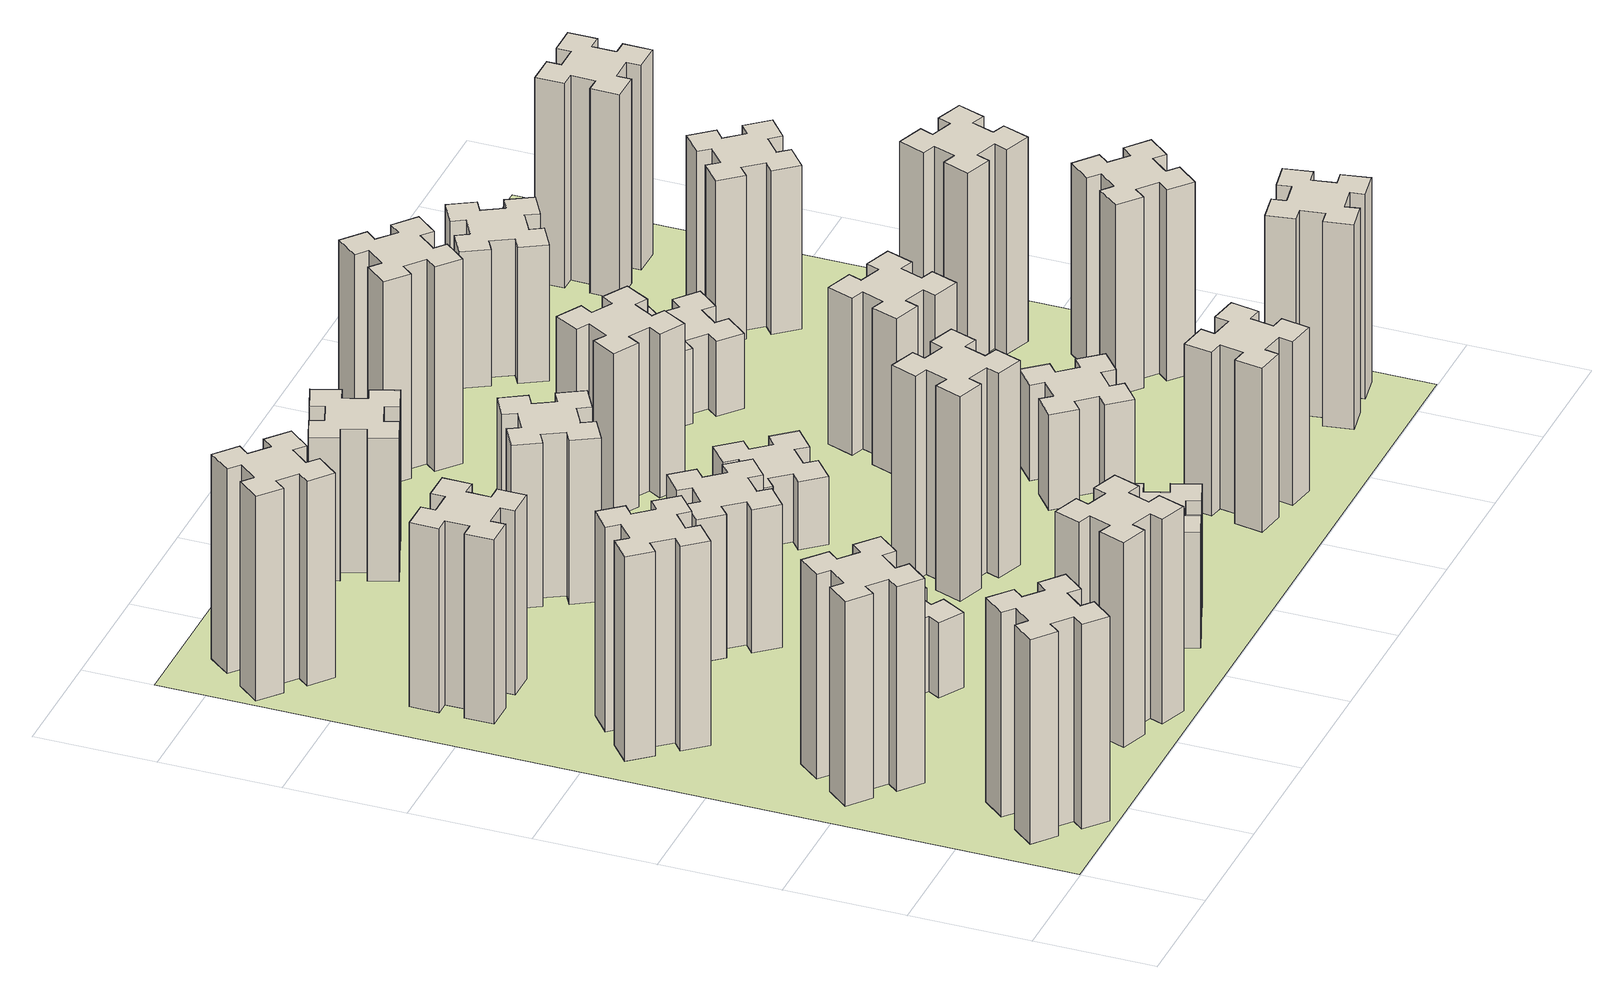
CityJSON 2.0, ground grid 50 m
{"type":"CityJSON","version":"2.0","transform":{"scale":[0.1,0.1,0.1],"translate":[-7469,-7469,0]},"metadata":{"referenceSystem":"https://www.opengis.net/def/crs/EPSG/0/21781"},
"CityObjects":{
"building1":{"type":"Building","attributes":{"class":"1000","function":"1000","usage":"1000","yearOfConstruction":2016,"roofType":"1000","measuredHeight":90,"storeysAboveGround":30,"storeysBelowGround":0},"geometry":[{"type":"Solid","lod":"1","boundaries":[[[[0,1,2,3,4,5,6,7,8,9,10,11,12,13,14,15,16,17,18,19]],[[17,16,20,21]],[[16,15,22,20]],[[15,14,23,22]],[[14,13,24,23]],[[13,12,25,24]],[[12,11,26,25]],[[11,10,27,26]],[[10,9,28,27]],[[9,8,29,28]],[[8,7,30,29]],[[7,6,31,30]],[[6,5,32,31]],[[5,4,33,32]],[[4,3,34,33]],[[3,2,35,34]],[[2,1,36,35]],[[1,0,37,36]],[[0,19,38,37]],[[19,18,39,38]],[[18,17,21,39]],[[24,25,26,27,28,29,30,31,32,33,34,35,36,37,38,39,21,20,22,23]]]]}]},
"building2":{"type":"Building","attributes":{"class":"1000","function":"1000","usage":"1000","yearOfConstruction":2016,"roofType":"1000","measuredHeight":90,"storeysAboveGround":30,"storeysBelowGround":0},"geometry":[{"type":"Solid","lod":"1","boundaries":[[[[40,41,42,43,44,45,46,47,48,49,50,51,52,53,54,55,56,57,58,59]],[[57,56,60,61]],[[56,55,62,60]],[[55,54,63,62]],[[54,53,64,63]],[[53,52,65,64]],[[52,51,66,65]],[[51,50,67,66]],[[50,49,68,67]],[[49,48,69,68]],[[48,47,70,69]],[[47,46,71,70]],[[46,45,72,71]],[[45,44,73,72]],[[44,43,74,73]],[[43,42,75,74]],[[42,41,76,75]],[[41,40,77,76]],[[40,59,78,77]],[[59,58,79,78]],[[58,57,61,79]],[[64,65,66,67,68,69,70,71,72,73,74,75,76,77,78,79,61,60,62,63]]]]}]},
"building3":{"type":"Building","attributes":{"class":"1000","function":"1000","usage":"1000","yearOfConstruction":2016,"roofType":"1000","measuredHeight":90,"storeysAboveGround":30,"storeysBelowGround":0},"geometry":[{"type":"Solid","lod":"1","boundaries":[[[[80,81,82,83,84,85,86,87,88,89,90,91,92,93,94,95,96,97,98,99]],[[97,96,100,101]],[[96,95,102,100]],[[95,94,103,102]],[[94,93,104,103]],[[93,92,105,104]],[[92,91,106,105]],[[91,90,107,106]],[[90,89,108,107]],[[89,88,109,108]],[[88,87,110,109]],[[87,86,111,110]],[[86,85,112,111]],[[85,84,113,112]],[[84,83,114,113]],[[83,82,115,114]],[[82,81,116,115]],[[81,80,117,116]],[[80,99,118,117]],[[99,98,119,118]],[[98,97,101,119]],[[104,105,106,107,108,109,110,111,112,113,114,115,116,117,118,119,101,100,102,103]]]]}]},
"building4":{"type":"Building","attributes":{"class":"1000","function":"1000","usage":"1000","yearOfConstruction":2016,"roofType":"1000","measuredHeight":81,"storeysAboveGround":30,"storeysBelowGround":0},"geometry":[{"type":"Solid","lod":"1","boundaries":[[[[120,121,122,123,124,125,126,127,128,129,130,131,132,133,134,135,136,137,138,139]],[[137,136,140,141]],[[136,135,142,140]],[[135,134,143,142]],[[134,133,144,143]],[[133,132,145,144]],[[132,131,146,145]],[[131,130,147,146]],[[130,129,148,147]],[[129,128,149,148]],[[128,127,150,149]],[[127,126,151,150]],[[126,125,152,151]],[[125,124,153,152]],[[124,123,154,153]],[[123,122,155,154]],[[122,121,156,155]],[[121,120,157,156]],[[120,139,158,157]],[[139,138,159,158]],[[138,137,141,159]],[[144,145,146,147,148,149,150,151,152,153,154,155,156,157,158,159,141,140,142,143]]]]}]},
"building5":{"type":"Building","attributes":{"class":"1000","function":"1000","usage":"1000","yearOfConstruction":2016,"roofType":"1000","measuredHeight":90,"storeysAboveGround":30,"storeysBelowGround":0},"geometry":[{"type":"Solid","lod":"1","boundaries":[[[[160,161,162,163,164,165,166,167,168,169,170,171,172,173,174,175,176,177,178,179]],[[177,176,180,181]],[[176,175,182,180]],[[175,174,183,182]],[[174,173,184,183]],[[173,172,185,184]],[[172,171,186,185]],[[171,170,187,186]],[[170,169,188,187]],[[169,168,189,188]],[[168,167,190,189]],[[167,166,191,190]],[[166,165,192,191]],[[165,164,193,192]],[[164,163,194,193]],[[163,162,195,194]],[[162,161,196,195]],[[161,160,197,196]],[[160,179,198,197]],[[179,178,199,198]],[[178,177,181,199]],[[184,185,186,187,188,189,190,191,192,193,194,195,196,197,198,199,181,180,182,183]]]]}]},
"building6":{"type":"Building","attributes":{"class":"1000","function":"1000","usage":"1000","yearOfConstruction":2016,"roofType":"1000","measuredHeight":90,"storeysAboveGround":30,"storeysBelowGround":0},"geometry":[{"type":"Solid","lod":"1","boundaries":[[[[200,201,202,203,204,205,206,207,208,209,210,211,212,213,214,215,216,217,218,219]],[[217,216,220,221]],[[216,215,222,220]],[[215,214,223,222]],[[214,213,224,223]],[[213,212,225,224]],[[212,211,226,225]],[[211,210,227,226]],[[210,209,228,227]],[[209,208,229,228]],[[208,207,230,229]],[[207,206,231,230]],[[206,205,232,231]],[[205,204,233,232]],[[204,203,234,233]],[[203,202,235,234]],[[202,201,236,235]],[[201,200,237,236]],[[200,219,238,237]],[[219,218,239,238]],[[218,217,221,239]],[[224,225,226,227,228,229,230,231,232,233,234,235,236,237,238,239,221,220,222,223]]]]}]},
"building7":{"type":"Building","attributes":{"class":"1000","function":"1000","usage":"1000","yearOfConstruction":2016,"roofType":"1000","measuredHeight":33,"storeysAboveGround":30,"storeysBelowGround":0},"geometry":[{"type":"Solid","lod":"1","boundaries":[[[[240,241,242,243,244,245,246,247,248,249,250,251,252,253,254,255,256,257,258,259]],[[257,256,260,261]],[[256,255,262,260]],[[255,254,263,262]],[[254,253,264,263]],[[253,252,265,264]],[[252,251,266,265]],[[251,250,267,266]],[[250,249,268,267]],[[249,248,269,268]],[[248,247,270,269]],[[247,246,271,270]],[[246,245,272,271]],[[245,244,273,272]],[[244,243,274,273]],[[243,242,275,274]],[[242,241,276,275]],[[241,240,277,276]],[[240,259,278,277]],[[259,258,279,278]],[[258,257,261,279]],[[264,265,266,267,268,269,270,271,272,273,274,275,276,277,278,279,261,260,262,263]]]]}]},
"building8":{"type":"Building","attributes":{"class":"1000","function":"1000","usage":"1000","yearOfConstruction":2016,"roofType":"1000","measuredHeight":63,"storeysAboveGround":30,"storeysBelowGround":0},"geometry":[{"type":"Solid","lod":"1","boundaries":[[[[280,281,282,283,284,285,286,287,288,289,290,291,292,293,294,295,296,297,298,299]],[[297,296,300,301]],[[296,295,302,300]],[[295,294,303,302]],[[294,293,304,303]],[[293,292,305,304]],[[292,291,306,305]],[[291,290,307,306]],[[290,289,308,307]],[[289,288,309,308]],[[288,287,310,309]],[[287,286,311,310]],[[286,285,312,311]],[[285,284,313,312]],[[284,283,314,313]],[[283,282,315,314]],[[282,281,316,315]],[[281,280,317,316]],[[280,299,318,317]],[[299,298,319,318]],[[298,297,301,319]],[[304,305,306,307,308,309,310,311,312,313,314,315,316,317,318,319,301,300,302,303]]]]}]},
"building9":{"type":"Building","attributes":{"class":"1000","function":"1000","usage":"1000","yearOfConstruction":2016,"roofType":"1000","measuredHeight":51,"storeysAboveGround":30,"storeysBelowGround":0},"geometry":[{"type":"Solid","lod":"1","boundaries":[[[[320,321,322,323,324,325,326,327,328,329,330,331,332,333,334,335,336,337,338,339]],[[337,336,340,341]],[[336,335,342,340]],[[335,334,343,342]],[[334,333,344,343]],[[333,332,345,344]],[[332,331,346,345]],[[331,330,347,346]],[[330,329,348,347]],[[329,328,349,348]],[[328,327,350,349]],[[327,326,351,350]],[[326,325,352,351]],[[325,324,353,352]],[[324,323,354,353]],[[323,322,355,354]],[[322,321,356,355]],[[321,320,357,356]],[[320,339,358,357]],[[339,338,359,358]],[[338,337,341,359]],[[344,345,346,347,348,349,350,351,352,353,354,355,356,357,358,359,341,340,342,343]]]]}]},
"building10":{"type":"Building","attributes":{"class":"1000","function":"1000","usage":"1000","yearOfConstruction":2016,"roofType":"1000","measuredHeight":72,"storeysAboveGround":30,"storeysBelowGround":0},"geometry":[{"type":"Solid","lod":"1","boundaries":[[[[360,361,362,363,364,365,366,367,368,369,370,371,372,373,374,375,376,377,378,379]],[[377,376,380,381]],[[376,375,382,380]],[[375,374,383,382]],[[374,373,384,383]],[[373,372,385,384]],[[372,371,386,385]],[[371,370,387,386]],[[370,369,388,387]],[[369,368,389,388]],[[368,367,390,389]],[[367,366,391,390]],[[366,365,392,391]],[[365,364,393,392]],[[364,363,394,393]],[[363,362,395,394]],[[362,361,396,395]],[[361,360,397,396]],[[360,379,398,397]],[[379,378,399,398]],[[378,377,381,399]],[[384,385,386,387,388,389,390,391,392,393,394,395,396,397,398,399,381,380,382,383]]]]}]},
"building11":{"type":"Building","attributes":{"class":"1000","function":"1000","usage":"1000","yearOfConstruction":2016,"roofType":"1000","measuredHeight":63,"storeysAboveGround":30,"storeysBelowGround":0},"geometry":[{"type":"Solid","lod":"1","boundaries":[[[[400,401,402,403,404,405,406,407,408,409,410,411,412,413,414,415,416,417,418,419]],[[417,416,420,421]],[[416,415,422,420]],[[415,414,423,422]],[[414,413,424,423]],[[413,412,425,424]],[[412,411,426,425]],[[411,410,427,426]],[[410,409,428,427]],[[409,408,429,428]],[[408,407,430,429]],[[407,406,431,430]],[[406,405,432,431]],[[405,404,433,432]],[[404,403,434,433]],[[403,402,435,434]],[[402,401,436,435]],[[401,400,437,436]],[[400,419,438,437]],[[419,418,439,438]],[[418,417,421,439]],[[424,425,426,427,428,429,430,431,432,433,434,435,436,437,438,439,421,420,422,423]]]]}]},
"building12":{"type":"Building","attributes":{"class":"1000","function":"1000","usage":"1000","yearOfConstruction":2016,"roofType":"1000","measuredHeight":90,"storeysAboveGround":30,"storeysBelowGround":0},"geometry":[{"type":"Solid","lod":"1","boundaries":[[[[440,441,442,443,444,445,446,447,448,449,450,451,452,453,454,455,456,457,458,459]],[[457,456,460,461]],[[456,455,462,460]],[[455,454,463,462]],[[454,453,464,463]],[[453,452,465,464]],[[452,451,466,465]],[[451,450,467,466]],[[450,449,468,467]],[[449,448,469,468]],[[448,447,470,469]],[[447,446,471,470]],[[446,445,472,471]],[[445,444,473,472]],[[444,443,474,473]],[[443,442,475,474]],[[442,441,476,475]],[[441,440,477,476]],[[440,459,478,477]],[[459,458,479,478]],[[458,457,461,479]],[[464,465,466,467,468,469,470,471,472,473,474,475,476,477,478,479,461,460,462,463]]]]}]},
"building13":{"type":"Building","attributes":{"class":"1000","function":"1000","usage":"1000","yearOfConstruction":2016,"roofType":"1000","measuredHeight":30,"storeysAboveGround":30,"storeysBelowGround":0},"geometry":[{"type":"Solid","lod":"1","boundaries":[[[[480,481,482,483,484,485,486,487,488,489,490,491,492,493,494,495,496,497,498,499]],[[497,496,500,501]],[[496,495,502,500]],[[495,494,503,502]],[[494,493,504,503]],[[493,492,505,504]],[[492,491,506,505]],[[491,490,507,506]],[[490,489,508,507]],[[489,488,509,508]],[[488,487,510,509]],[[487,486,511,510]],[[486,485,512,511]],[[485,484,513,512]],[[484,483,514,513]],[[483,482,515,514]],[[482,481,516,515]],[[481,480,517,516]],[[480,499,518,517]],[[499,498,519,518]],[[498,497,501,519]],[[504,505,506,507,508,509,510,511,512,513,514,515,516,517,518,519,501,500,502,503]]]]}]},
"building14":{"type":"Building","attributes":{"class":"1000","function":"1000","usage":"1000","yearOfConstruction":2016,"roofType":"1000","measuredHeight":72,"storeysAboveGround":30,"storeysBelowGround":0},"geometry":[{"type":"Solid","lod":"1","boundaries":[[[[520,521,522,523,524,525,526,527,528,529,530,531,532,533,534,535,536,537,538,539]],[[537,536,540,541]],[[536,535,542,540]],[[535,534,543,542]],[[534,533,544,543]],[[533,532,545,544]],[[532,531,546,545]],[[531,530,547,546]],[[530,529,548,547]],[[529,528,549,548]],[[528,527,550,549]],[[527,526,551,550]],[[526,525,552,551]],[[525,524,553,552]],[[524,523,554,553]],[[523,522,555,554]],[[522,521,556,555]],[[521,520,557,556]],[[520,539,558,557]],[[539,538,559,558]],[[538,537,541,559]],[[544,545,546,547,548,549,550,551,552,553,554,555,556,557,558,559,541,540,542,543]]]]}]},
"building15":{"type":"Building","attributes":{"class":"1000","function":"1000","usage":"1000","yearOfConstruction":2016,"roofType":"1000","measuredHeight":72,"storeysAboveGround":30,"storeysBelowGround":0},"geometry":[{"type":"Solid","lod":"1","boundaries":[[[[560,561,562,563,564,565,566,567,568,569,570,571,572,573,574,575,576,577,578,579]],[[577,576,580,581]],[[576,575,582,580]],[[575,574,583,582]],[[574,573,584,583]],[[573,572,585,584]],[[572,571,586,585]],[[571,570,587,586]],[[570,569,588,587]],[[569,568,589,588]],[[568,567,590,589]],[[567,566,591,590]],[[566,565,592,591]],[[565,564,593,592]],[[564,563,594,593]],[[563,562,595,594]],[[562,561,596,595]],[[561,560,597,596]],[[560,579,598,597]],[[579,578,599,598]],[[578,577,581,599]],[[584,585,586,587,588,589,590,591,592,593,594,595,596,597,598,599,581,580,582,583]]]]}]},
"building16":{"type":"Building","attributes":{"class":"1000","function":"1000","usage":"1000","yearOfConstruction":2016,"roofType":"1000","measuredHeight":90,"storeysAboveGround":30,"storeysBelowGround":0},"geometry":[{"type":"Solid","lod":"1","boundaries":[[[[600,601,602,603,604,605,606,607,608,609,610,611,612,613,614,615,616,617,618,619]],[[617,616,620,621]],[[616,615,622,620]],[[615,614,623,622]],[[614,613,624,623]],[[613,612,625,624]],[[612,611,626,625]],[[611,610,627,626]],[[610,609,628,627]],[[609,608,629,628]],[[608,607,630,629]],[[607,606,631,630]],[[606,605,632,631]],[[605,604,633,632]],[[604,603,634,633]],[[603,602,635,634]],[[602,601,636,635]],[[601,600,637,636]],[[600,619,638,637]],[[619,618,639,638]],[[618,617,621,639]],[[624,625,626,627,628,629,630,631,632,633,634,635,636,637,638,639,621,620,622,623]]]]}]},
"building17":{"type":"Building","attributes":{"class":"1000","function":"1000","usage":"1000","yearOfConstruction":2016,"roofType":"1000","measuredHeight":42,"storeysAboveGround":30,"storeysBelowGround":0},"geometry":[{"type":"Solid","lod":"1","boundaries":[[[[640,641,642,643,644,645,646,647,648,649,650,651,652,653,654,655,656,657,658,659]],[[657,656,660,661]],[[656,655,662,660]],[[655,654,663,662]],[[654,653,664,663]],[[653,652,665,664]],[[652,651,666,665]],[[651,650,667,666]],[[650,649,668,667]],[[649,648,669,668]],[[648,647,670,669]],[[647,646,671,670]],[[646,645,672,671]],[[645,644,673,672]],[[644,643,674,673]],[[643,642,675,674]],[[642,641,676,675]],[[641,640,677,676]],[[640,659,678,677]],[[659,658,679,678]],[[658,657,661,679]],[[664,665,666,667,668,669,670,671,672,673,674,675,676,677,678,679,661,660,662,663]]]]}]},
"building18":{"type":"Building","attributes":{"class":"1000","function":"1000","usage":"1000","yearOfConstruction":2016,"roofType":"1000","measuredHeight":69,"storeysAboveGround":30,"storeysBelowGround":0},"geometry":[{"type":"Solid","lod":"1","boundaries":[[[[680,681,682,683,684,685,686,687,688,689,690,691,692,693,694,695,696,697,698,699]],[[697,696,700,701]],[[696,695,702,700]],[[695,694,703,702]],[[694,693,704,703]],[[693,692,705,704]],[[692,691,706,705]],[[691,690,707,706]],[[690,689,708,707]],[[689,688,709,708]],[[688,687,710,709]],[[687,686,711,710]],[[686,685,712,711]],[[685,684,713,712]],[[684,683,714,713]],[[683,682,715,714]],[[682,681,716,715]],[[681,680,717,716]],[[680,699,718,717]],[[699,698,719,718]],[[698,697,701,719]],[[704,705,706,707,708,709,710,711,712,713,714,715,716,717,718,719,701,700,702,703]]]]}]},
"building19":{"type":"Building","attributes":{"class":"1000","function":"1000","usage":"1000","yearOfConstruction":2016,"roofType":"1000","measuredHeight":33,"storeysAboveGround":30,"storeysBelowGround":0},"geometry":[{"type":"Solid","lod":"1","boundaries":[[[[720,721,722,723,724,725,726,727,728,729,730,731,732,733,734,735,736,737,738,739]],[[737,736,740,741]],[[736,735,742,740]],[[735,734,743,742]],[[734,733,744,743]],[[733,732,745,744]],[[732,731,746,745]],[[731,730,747,746]],[[730,729,748,747]],[[729,728,749,748]],[[728,727,750,749]],[[727,726,751,750]],[[726,725,752,751]],[[725,724,753,752]],[[724,723,754,753]],[[723,722,755,754]],[[722,721,756,755]],[[721,720,757,756]],[[720,739,758,757]],[[739,738,759,758]],[[738,737,741,759]],[[744,745,746,747,748,749,750,751,752,753,754,755,756,757,758,759,741,740,742,743]]]]}]},
"building20":{"type":"Building","attributes":{"class":"1000","function":"1000","usage":"1000","yearOfConstruction":2016,"roofType":"1000","measuredHeight":90,"storeysAboveGround":30,"storeysBelowGround":0},"geometry":[{"type":"Solid","lod":"1","boundaries":[[[[760,761,762,763,764,765,766,767,768,769,770,771,772,773,774,775,776,777,778,779]],[[777,776,780,781]],[[776,775,782,780]],[[775,774,783,782]],[[774,773,784,783]],[[773,772,785,784]],[[772,771,786,785]],[[771,770,787,786]],[[770,769,788,787]],[[769,768,789,788]],[[768,767,790,789]],[[767,766,791,790]],[[766,765,792,791]],[[765,764,793,792]],[[764,763,794,793]],[[763,762,795,794]],[[762,761,796,795]],[[761,760,797,796]],[[760,779,798,797]],[[779,778,799,798]],[[778,777,781,799]],[[784,785,786,787,788,789,790,791,792,793,794,795,796,797,798,799,781,780,782,783]]]]}]},
"building21":{"type":"Building","attributes":{"class":"1000","function":"1000","usage":"1000","yearOfConstruction":2016,"roofType":"1000","measuredHeight":60,"storeysAboveGround":30,"storeysBelowGround":0},"geometry":[{"type":"Solid","lod":"1","boundaries":[[[[800,801,802,803,804,805,806,807,808,809,810,811,812,813,814,815,816,817,818,819]],[[817,816,820,821]],[[816,815,822,820]],[[815,814,823,822]],[[814,813,824,823]],[[813,812,825,824]],[[812,811,826,825]],[[811,810,827,826]],[[810,809,828,827]],[[809,808,829,828]],[[808,807,830,829]],[[807,806,831,830]],[[806,805,832,831]],[[805,804,833,832]],[[804,803,834,833]],[[803,802,835,834]],[[802,801,836,835]],[[801,800,837,836]],[[800,819,838,837]],[[819,818,839,838]],[[818,817,821,839]],[[824,825,826,827,828,829,830,831,832,833,834,835,836,837,838,839,821,820,822,823]]]]}]},
"building22":{"type":"Building","attributes":{"class":"1000","function":"1000","usage":"1000","yearOfConstruction":2016,"roofType":"1000","measuredHeight":84,"storeysAboveGround":30,"storeysBelowGround":0},"geometry":[{"type":"Solid","lod":"1","boundaries":[[[[840,841,842,843,844,845,846,847,848,849,850,851,852,853,854,855,856,857,858,859]],[[857,856,860,861]],[[856,855,862,860]],[[855,854,863,862]],[[854,853,864,863]],[[853,852,865,864]],[[852,851,866,865]],[[851,850,867,866]],[[850,849,868,867]],[[849,848,869,868]],[[848,847,870,869]],[[847,846,871,870]],[[846,845,872,871]],[[845,844,873,872]],[[844,843,874,873]],[[843,842,875,874]],[[842,841,876,875]],[[841,840,877,876]],[[840,859,878,877]],[[859,858,879,878]],[[858,857,861,879]],[[864,865,866,867,868,869,870,871,872,873,874,875,876,877,878,879,861,860,862,863]]]]}]},
"building23":{"type":"Building","attributes":{"class":"1000","function":"1000","usage":"1000","yearOfConstruction":2016,"roofType":"1000","measuredHeight":90,"storeysAboveGround":30,"storeysBelowGround":0},"geometry":[{"type":"Solid","lod":"1","boundaries":[[[[880,881,882,883,884,885,886,887,888,889,890,891,892,893,894,895,896,897,898,899]],[[897,896,900,901]],[[896,895,902,900]],[[895,894,903,902]],[[894,893,904,903]],[[893,892,905,904]],[[892,891,906,905]],[[891,890,907,906]],[[890,889,908,907]],[[889,888,909,908]],[[888,887,910,909]],[[887,886,911,910]],[[886,885,912,911]],[[885,884,913,912]],[[884,883,914,913]],[[883,882,915,914]],[[882,881,916,915]],[[881,880,917,916]],[[880,899,918,917]],[[899,898,919,918]],[[898,897,901,919]],[[904,905,906,907,908,909,910,911,912,913,914,915,916,917,918,919,901,900,902,903]]]]}]},
"building24":{"type":"Building","attributes":{"class":"1000","function":"1000","usage":"1000","yearOfConstruction":2016,"roofType":"1000","measuredHeight":72,"storeysAboveGround":30,"storeysBelowGround":0},"geometry":[{"type":"Solid","lod":"1","boundaries":[[[[920,921,922,923,924,925,926,927,928,929,930,931,932,933,934,935,936,937,938,939]],[[937,936,940,941]],[[936,935,942,940]],[[935,934,943,942]],[[934,933,944,943]],[[933,932,945,944]],[[932,931,946,945]],[[931,930,947,946]],[[930,929,948,947]],[[929,928,949,948]],[[928,927,950,949]],[[927,926,951,950]],[[926,925,952,951]],[[925,924,953,952]],[[924,923,954,953]],[[923,922,955,954]],[[922,921,956,955]],[[921,920,957,956]],[[920,939,958,957]],[[939,938,959,958]],[[938,937,941,959]],[[944,945,946,947,948,949,950,951,952,953,954,955,956,957,958,959,941,940,942,943]]]]}]},
"building25":{"type":"Building","attributes":{"class":"1000","function":"1000","usage":"1000","yearOfConstruction":2016,"roofType":"1000","measuredHeight":90,"storeysAboveGround":30,"storeysBelowGround":0},"geometry":[{"type":"Solid","lod":"1","boundaries":[[[[960,961,962,963,964,965,966,967,968,969,970,971,972,973,974,975,976,977,978,979]],[[977,976,980,981]],[[976,975,982,980]],[[975,974,983,982]],[[974,973,984,983]],[[973,972,985,984]],[[972,971,986,985]],[[971,970,987,986]],[[970,969,988,987]],[[969,968,989,988]],[[968,967,990,989]],[[967,966,991,990]],[[966,965,992,991]],[[965,964,993,992]],[[964,963,994,993]],[[963,962,995,994]],[[962,961,996,995]],[[961,960,997,996]],[[960,979,998,997]],[[979,978,999,998]],[[978,977,981,999]],[[984,985,986,987,988,989,990,991,992,993,994,995,996,997,998,999,981,980,982,983]]]]}]},
"landuse1":{"type":"LandUse","attributes":{"name":"plot1","function":"1010"},"geometry":[{"type":"MultiSurface","lod":"1","boundaries":[[[1000,1001,1002,1003]]]}]}
},
"vertices":[
[484,327,0],[408,392,0],[446,438,0],[354,515,0],[277,423,0],[323,384,0],[259,308,0],[213,346,0],[136,254,0],[228,177,0],[266,223,0],[343,159,0],[304,113,0],[396,36,0],[473,128,0],[427,166,0],[492,243,0],[538,204,0],[615,296,0],[523,373,0],[492,243,900],[538,204,900],[427,166,900],[473,128,900],[396,36,900],[304,113,900],[343,159,900],[266,223,900],[228,177,900],[136,254,900],[213,346,900],[259,308,900],[323,384,900],[277,423,900],[354,515,900],[446,438,900],[408,392,900],[484,327,900],[523,373,900],[615,296,900],
[323,1124,0],[259,1048,0],[213,1086,0],[136,994,0],[228,917,0],[266,963,0],[343,899,0],[304,853,0],[396,776,0],[473,868,0],[427,906,0],[492,983,0],[538,944,0],[615,1036,0],[523,1113,0],[484,1067,0],[408,1132,0],[446,1178,0],[354,1255,0],[277,1163,0],[408,1132,900],[446,1178,900],[484,1067,900],[523,1113,900],[615,1036,900],[538,944,900],[492,983,900],[427,906,900],[473,868,900],[396,776,900],[304,853,900],[343,899,900],[266,963,900],[228,917,900],[136,994,900],[213,1086,900],[259,1048,900],[323,1124,900],[277,1163,900],[354,1255,900],
[492,1888,0],[427,1964,0],[473,2003,0],[396,2095,0],[304,2018,0],[343,1972,0],[266,1907,0],[228,1953,0],[136,1876,0],[213,1784,0],[259,1823,0],[323,1746,0],[277,1708,0],[354,1616,0],[446,1693,0],[408,1739,0],[484,1803,0],[523,1757,0],[615,1834,0],[538,1926,0],[484,1803,900],[523,1757,900],[408,1739,900],[446,1693,900],[354,1616,900],[277,1708,900],[323,1746,900],[259,1823,900],[213,1784,900],[136,1876,900],[228,1953,900],[266,1907,900],[343,1972,900],[304,2018,900],[396,2095,900],[473,2003,900],[427,1964,900],[492,1888,900],[538,1926,900],[615,1834,900],
[485,2545,0],[485,2645,0],[545,2645,0],[545,2765,0],[425,2765,0],[425,2705,0],[325,2705,0],[325,2765,0],[205,2765,0],[205,2645,0],[265,2645,0],[265,2545,0],[205,2545,0],[205,2425,0],[325,2425,0],[325,2485,0],[425,2485,0],[425,2425,0],[545,2425,0],[545,2545,0],[425,2485,810],[425,2425,810],[325,2485,810],[325,2425,810],[205,2425,810],[205,2545,810],[265,2545,810],[265,2645,810],[205,2645,810],[205,2765,810],[325,2765,810],[325,2705,810],[425,2705,810],[425,2765,810],[545,2765,810],[545,2645,810],[485,2645,810],[485,2545,810],[545,2545,810],[545,2425,810],
[1029,360,0],[995,266,0],[939,287,0],[897,174,0],[1010,133,0],[1031,189,0],[1125,155,0],[1104,99,0],[1217,57,0],[1258,170,0],[1202,191,0],[1236,285,0],[1292,264,0],[1333,377,0],[1220,418,0],[1200,362,0],[1106,396,0],[1127,452,0],[1014,493,0],[973,380,0],[1106,396,900],[1127,452,900],[1200,362,900],[1220,418,900],[1333,377,900],[1292,264,900],[1236,285,900],[1202,191,900],[1258,170,900],[1217,57,900],[1104,99,900],[1125,155,900],[1031,189,900],[1010,133,900],[897,174,900],[939,287,900],[995,266,900],[1029,360,900],[973,380,900],[1014,493,900],
[384,3387,0],[308,3452,0],[346,3498,0],[254,3575,0],[177,3483,0],[223,3444,0],[159,3368,0],[113,3406,0],[36,3314,0],[128,3237,0],[166,3283,0],[243,3219,0],[204,3173,0],[296,3096,0],[373,3188,0],[327,3226,0],[392,3303,0],[438,3264,0],[515,3356,0],[423,3433,0],[392,3303,900],[438,3264,900],[327,3226,900],[373,3188,900],[296,3096,900],[204,3173,900],[243,3219,900],[166,3283,900],[128,3237,900],[36,3314,900],[113,3406,900],[159,3368,900],[223,3444,900],[177,3483,900],[254,3575,900],[346,3498,900],[308,3452,900],[384,3387,900],[423,3433,900],[515,3356,900],
[1086,1017,0],[1136,1104,0],[1188,1074,0],[1248,1178,0],[1144,1238,0],[1114,1186,0],[1027,1236,0],[1057,1288,0],[953,1348,0],[893,1244,0],[945,1214,0],[895,1127,0],[843,1157,0],[783,1053,0],[887,993,0],[917,1045,0],[1004,995,0],[974,943,0],[1078,883,0],[1138,987,0],[1004,995,330],[974,943,330],[917,1045,330],[887,993,330],[783,1053,330],[843,1157,330],[895,1127,330],[945,1214,330],[893,1244,330],[953,1348,330],[1057,1288,330],[1027,1236,330],[1114,1186,330],[1144,1238,330],[1248,1178,330],[1188,1074,330],[1136,1104,330],[1086,1017,330],[1138,987,330],[1078,883,330],
[1083,1972,0],[1006,1907,0],[968,1953,0],[876,1876,0],[953,1784,0],[999,1823,0],[1063,1746,0],[1017,1708,0],[1094,1616,0],[1186,1693,0],[1148,1739,0],[1224,1803,0],[1263,1757,0],[1355,1834,0],[1278,1926,0],[1232,1888,0],[1167,1964,0],[1213,2003,0],[1136,2095,0],[1044,2018,0],[1167,1964,630],[1213,2003,630],[1232,1888,630],[1278,1926,630],[1355,1834,630],[1263,1757,630],[1224,1803,630],[1148,1739,630],[1186,1693,630],[1094,1616,630],[1017,1708,630],[1063,1746,630],[999,1823,630],[953,1784,630],[876,1876,630],[968,1953,630],[1006,1907,630],[1083,1972,630],[1044,2018,630],[1136,2095,630],
[1765,496,0],[1671,462,0],[1650,518,0],[1537,477,0],[1579,364,0],[1635,385,0],[1669,291,0],[1613,270,0],[1654,157,0],[1767,199,0],[1746,255,0],[1840,289,0],[1860,233,0],[1973,274,0],[1932,387,0],[1876,366,0],[1842,460,0],[1898,480,0],[1857,593,0],[1744,552,0],[1842,460,510],[1898,480,510],[1876,366,510],[1932,387,510],[1973,274,510],[1860,233,510],[1840,289,510],[1746,255,510],[1767,199,510],[1654,157,510],[1613,270,510],[1669,291,510],[1635,385,510],[1579,364,510],[1537,477,510],[1650,518,510],[1671,462,510],[1765,496,510],[1744,552,510],[1857,593,510],
[1227,2475,0],[1314,2525,0],[1344,2473,0],[1448,2533,0],[1388,2637,0],[1336,2607,0],[1286,2694,0],[1338,2724,0],[1278,2828,0],[1174,2768,0],[1204,2716,0],[1117,2666,0],[1087,2718,0],[983,2658,0],[1043,2554,0],[1095,2584,0],[1145,2497,0],[1093,2467,0],[1153,2363,0],[1257,2423,0],[1145,2497,720],[1093,2467,720],[1095,2584,720],[1043,2554,720],[983,2658,720],[1087,2718,720],[1117,2666,720],[1204,2716,720],[1174,2768,720],[1278,2828,720],[1338,2724,720],[1286,2694,720],[1336,2607,720],[1388,2637,720],[1448,2533,720],[1344,2473,720],[1314,2525,720],[1227,2475,720],[1257,2423,720],[1153,2363,720],
[1125,3456,0],[1031,3422,0],[1010,3478,0],[897,3437,0],[939,3324,0],[995,3345,0],[1029,3251,0],[973,3230,0],[1014,3117,0],[1127,3159,0],[1106,3215,0],[1200,3249,0],[1220,3193,0],[1333,3234,0],[1292,3347,0],[1236,3326,0],[1202,3420,0],[1258,3440,0],[1217,3553,0],[1104,3512,0],[1202,3420,630],[1258,3440,630],[1236,3326,630],[1292,3347,630],[1333,3234,630],[1220,3193,630],[1200,3249,630],[1106,3215,630],[1127,3159,630],[1014,3117,630],[973,3230,630],[1029,3251,630],[995,3345,630],[939,3324,630],[897,3437,630],[1010,3478,630],[1031,3422,630],[1125,3456,630],[1104,3512,630],[1217,3553,630],
[1769,1300,0],[1735,1206,0],[1679,1227,0],[1637,1114,0],[1750,1073,0],[1771,1129,0],[1865,1095,0],[1844,1039,0],[1957,997,0],[1998,1110,0],[1942,1131,0],[1976,1225,0],[2032,1204,0],[2073,1317,0],[1960,1358,0],[1940,1302,0],[1846,1336,0],[1867,1392,0],[1754,1433,0],[1713,1320,0],[1846,1336,900],[1867,1392,900],[1940,1302,900],[1960,1358,900],[2073,1317,900],[2032,1204,900],[1976,1225,900],[1942,1131,900],[1998,1110,900],[1957,997,900],[1844,1039,900],[1865,1095,900],[1771,1129,900],[1750,1073,900],[1637,1114,900],[1679,1227,900],[1735,1206,900],[1769,1300,900],[1713,1320,900],[1754,1433,900],
[1972,1988,0],[1907,2064,0],[1953,2103,0],[1876,2195,0],[1784,2118,0],[1823,2072,0],[1746,2007,0],[1708,2053,0],[1616,1976,0],[1693,1884,0],[1739,1923,0],[1803,1846,0],[1757,1808,0],[1834,1716,0],[1926,1793,0],[1888,1839,0],[1964,1903,0],[2003,1857,0],[2095,1934,0],[2018,2026,0],[1964,1903,300],[2003,1857,300],[1888,1839,300],[1926,1793,300],[1834,1716,300],[1757,1808,300],[1803,1846,300],[1739,1923,300],[1693,1884,300],[1616,1976,300],[1708,2053,300],[1746,2007,300],[1823,2072,300],[1784,2118,300],[1876,2195,300],[1953,2103,300],[1907,2064,300],[1972,1988,300],[2018,2026,300],[2095,1934,300],
[2026,2497,0],[2076,2584,0],[2128,2554,0],[2188,2658,0],[2084,2718,0],[2054,2666,0],[1967,2716,0],[1997,2768,0],[1893,2828,0],[1833,2724,0],[1885,2694,0],[1835,2607,0],[1783,2637,0],[1723,2533,0],[1827,2473,0],[1857,2525,0],[1944,2475,0],[1914,2423,0],[2018,2363,0],[2078,2467,0],[1944,2475,720],[1914,2423,720],[1857,2525,720],[1827,2473,720],[1723,2533,720],[1783,2637,720],[1835,2607,720],[1885,2694,720],[1833,2724,720],[1893,2828,720],[1997,2768,720],[1967,2716,720],[2054,2666,720],[2084,2718,720],[2188,2658,720],[2128,2554,720],[2076,2584,720],[2026,2497,720],[2078,2467,720],[2018,2363,720],
[2596,444,0],[2578,345,0],[2519,356,0],[2498,237,0],[2617,217,0],[2627,276,0],[2725,258,0],[2715,199,0],[2833,178,0],[2854,297,0],[2795,307,0],[2812,405,0],[2871,395,0],[2892,513,0],[2774,534,0],[2764,475,0],[2665,492,0],[2676,551,0],[2557,572,0],[2537,454,0],[2665,492,720],[2676,551,720],[2764,475,720],[2774,534,720],[2892,513,720],[2871,395,720],[2812,405,720],[2795,307,720],[2854,297,720],[2833,178,720],[2715,199,720],[2725,258,720],[2627,276,720],[2617,217,720],[2498,237,720],[2519,356,720],[2578,345,720],[2596,444,720],[2537,454,720],[2557,572,720],
[1746,3383,0],[1823,3319,0],[1784,3273,0],[1876,3196,0],[1953,3288,0],[1907,3326,0],[1972,3403,0],[2018,3364,0],[2095,3456,0],[2003,3533,0],[1964,3487,0],[1888,3552,0],[1926,3598,0],[1834,3675,0],[1757,3583,0],[1803,3544,0],[1739,3468,0],[1693,3506,0],[1616,3414,0],[1708,3337,0],[1739,3468,900],[1693,3506,900],[1803,3544,900],[1757,3583,900],[1834,3675,900],[1926,3598,900],[1888,3552,900],[1964,3487,900],[2003,3533,900],[2095,3456,900],[2018,3364,900],[1972,3403,900],[1907,3326,900],[1953,3288,900],[1876,3196,900],[1784,3273,900],[1823,3319,900],[1746,3383,900],[1708,3337,900],[1616,3414,900],
[2563,1132,0],[2486,1067,0],[2448,1113,0],[2356,1036,0],[2433,944,0],[2479,983,0],[2543,906,0],[2497,868,0],[2574,776,0],[2666,853,0],[2628,899,0],[2704,963,0],[2743,917,0],[2835,994,0],[2758,1086,0],[2712,1048,0],[2647,1124,0],[2693,1163,0],[2616,1255,0],[2524,1178,0],[2647,1124,420],[2693,1163,420],[2712,1048,420],[2758,1086,420],[2835,994,420],[2743,917,420],[2704,963,420],[2628,899,420],[2666,853,420],[2574,776,420],[2497,868,420],[2543,906,420],[2479,983,420],[2433,944,420],[2356,1036,420],[2448,1113,420],[2486,1067,420],[2563,1132,420],[2524,1178,420],[2616,1255,420],
[2682,1671,0],[2716,1765,0],[2772,1744,0],[2813,1857,0],[2700,1898,0],[2680,1842,0],[2586,1876,0],[2607,1932,0],[2494,1973,0],[2453,1860,0],[2509,1840,0],[2475,1746,0],[2419,1767,0],[2377,1654,0],[2490,1613,0],[2511,1669,0],[2605,1635,0],[2584,1579,0],[2697,1537,0],[2738,1650,0],[2605,1635,690],[2584,1579,690],[2511,1669,690],[2490,1613,690],[2377,1654,690],[2419,1767,690],[2475,1746,690],[2509,1840,690],[2453,1860,690],[2494,1973,690],[2607,1932,690],[2586,1876,690],[2680,1842,690],[2700,1898,690],[2813,1857,690],[2772,1744,690],[2716,1765,690],[2682,1671,690],[2738,1650,690],[2697,1537,690],
[2543,2704,0],[2479,2628,0],[2433,2666,0],[2356,2574,0],[2448,2497,0],[2486,2543,0],[2563,2479,0],[2524,2433,0],[2616,2356,0],[2693,2448,0],[2647,2486,0],[2712,2563,0],[2758,2524,0],[2835,2616,0],[2743,2693,0],[2704,2647,0],[2628,2712,0],[2666,2758,0],[2574,2835,0],[2497,2743,0],[2628,2712,330],[2666,2758,330],[2704,2647,330],[2743,2693,330],[2835,2616,330],[2758,2524,330],[2712,2563,330],[2647,2486,330],[2693,2448,330],[2616,2356,330],[2524,2433,330],[2563,2479,330],[2486,2543,330],[2448,2497,330],[2356,2574,330],[2433,2666,330],[2479,2628,330],[2543,2704,330],[2497,2743,330],[2574,2835,330],
[3465,492,0],[3367,475,0],[3357,534,0],[3238,513,0],[3259,395,0],[3318,405,0],[3336,307,0],[3277,297,0],[3297,178,0],[3416,199,0],[3405,258,0],[3504,276,0],[3514,217,0],[3632,237,0],[3611,356,0],[3552,345,0],[3535,444,0],[3594,454,0],[3573,572,0],[3455,551,0],[3535,444,900],[3594,454,900],[3552,345,900],[3611,356,900],[3632,237,900],[3514,217,900],[3504,276,900],[3405,258,900],[3416,199,900],[3297,178,900],[3277,297,900],[3336,307,900],[3318,405,900],[3259,395,900],[3238,513,900],[3357,534,900],[3367,475,900],[3465,492,900],[3455,551,900],[3573,572,900],
[2716,3347,0],[2666,3434,0],[2718,3464,0],[2658,3568,0],[2554,3508,0],[2584,3456,0],[2497,3406,0],[2467,3458,0],[2363,3398,0],[2423,3294,0],[2475,3324,0],[2525,3237,0],[2473,3207,0],[2533,3103,0],[2637,3163,0],[2607,3215,0],[2694,3265,0],[2724,3213,0],[2828,3273,0],[2768,3377,0],[2694,3265,600],[2724,3213,600],[2607,3215,600],[2637,3163,600],[2533,3103,600],[2473,3207,600],[2525,3237,600],[2475,3324,600],[2423,3294,600],[2363,3398,600],[2467,3458,600],[2497,3406,600],[2584,3456,600],[2554,3508,600],[2658,3568,600],[2718,3464,600],[2666,3434,600],[2716,3347,600],[2768,3377,600],[2828,3273,600],
[3487,1006,0],[3552,1083,0],[3598,1044,0],[3675,1136,0],[3583,1213,0],[3544,1167,0],[3468,1232,0],[3506,1278,0],[3414,1355,0],[3337,1263,0],[3383,1224,0],[3319,1148,0],[3273,1186,0],[3196,1094,0],[3288,1017,0],[3326,1063,0],[3403,999,0],[3364,953,0],[3456,876,0],[3533,968,0],[3403,999,840],[3364,953,840],[3326,1063,840],[3288,1017,840],[3196,1094,840],[3273,1186,840],[3319,1148,840],[3383,1224,840],[3337,1263,840],[3414,1355,840],[3506,1278,840],[3468,1232,840],[3544,1167,840],[3583,1213,840],[3675,1136,840],[3598,1044,840],[3552,1083,840],[3487,1006,840],[3533,968,840],[3456,876,840],
[3420,1842,0],[3326,1876,0],[3347,1932,0],[3234,1973,0],[3193,1860,0],[3249,1840,0],[3215,1746,0],[3159,1767,0],[3117,1654,0],[3230,1613,0],[3251,1669,0],[3345,1635,0],[3324,1579,0],[3437,1537,0],[3478,1650,0],[3422,1671,0],[3456,1765,0],[3512,1744,0],[3553,1857,0],[3440,1898,0],[3456,1765,900],[3512,1744,900],[3422,1671,900],[3478,1650,900],[3437,1537,900],[3324,1579,900],[3345,1635,900],[3251,1669,900],[3230,1613,900],[3117,1654,900],[3159,1767,900],[3215,1746,900],[3249,1840,900],[3193,1860,900],[3234,1973,900],[3347,1932,900],[3326,1876,900],[3420,1842,900],[3440,1898,900],[3553,1857,900],
[3119,2563,0],[3183,2486,0],[3137,2448,0],[3214,2356,0],[3306,2433,0],[3268,2479,0],[3344,2543,0],[3383,2497,0],[3475,2574,0],[3398,2666,0],[3352,2628,0],[3287,2704,0],[3333,2743,0],[3256,2835,0],[3164,2758,0],[3203,2712,0],[3126,2647,0],[3088,2693,0],[2996,2616,0],[3073,2524,0],[3126,2647,720],[3088,2693,720],[3203,2712,720],[3164,2758,720],[3256,2835,720],[3333,2743,720],[3287,2704,720],[3352,2628,720],[3398,2666,720],[3475,2574,720],[3383,2497,720],[3344,2543,720],[3268,2479,720],[3306,2433,720],[3214,2356,720],[3137,2448,720],[3183,2486,720],[3119,2563,720],[3073,2524,720],[2996,2616,720],
[3285,3125,0],[3385,3125,0],[3385,3065,0],[3505,3065,0],[3505,3185,0],[3445,3185,0],[3445,3285,0],[3505,3285,0],[3505,3405,0],[3385,3405,0],[3385,3345,0],[3285,3345,0],[3285,3405,0],[3165,3405,0],[3165,3285,0],[3225,3285,0],[3225,3185,0],[3165,3185,0],[3165,3065,0],[3285,3065,0],[3225,3185,900],[3165,3185,900],[3225,3285,900],[3165,3285,900],[3165,3405,900],[3285,3405,900],[3285,3345,900],[3385,3345,900],[3385,3405,900],[3505,3405,900],[3505,3285,900],[3445,3285,900],[3445,3185,900],[3505,3185,900],[3505,3065,900],[3385,3065,900],[3385,3125,900],[3285,3125,900],[3285,3065,900],[3165,3065,900],
[5,3705,0],[3705,3705,0],[3705,5,0],[5,5,0]
]}
